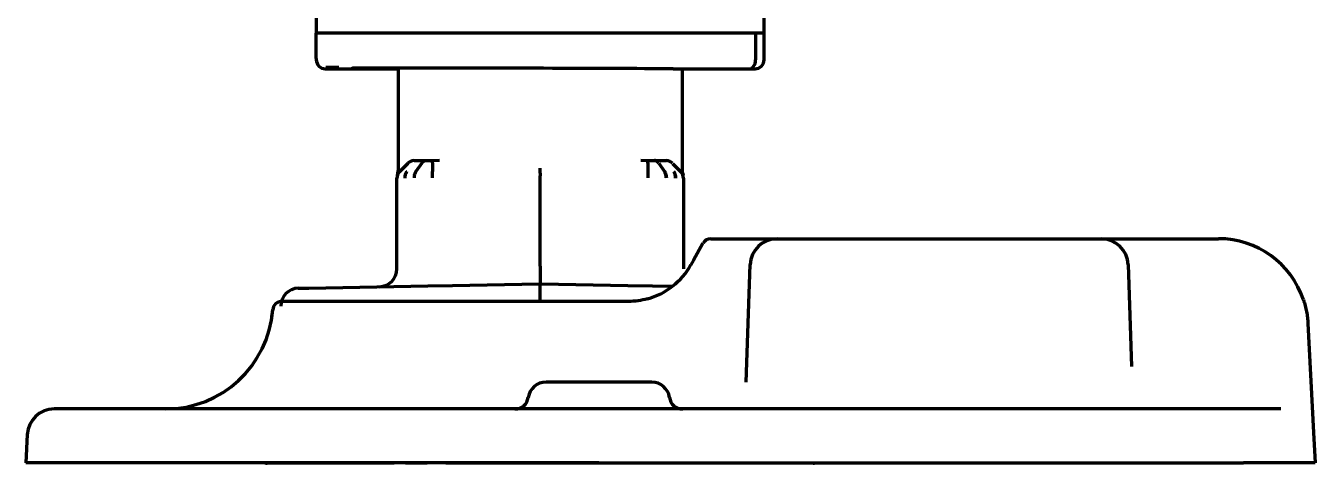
# Model space of a CAD drawing. Header units: inches. Extents: x -2898 to 7248, y 606 to 5598.
# Drawn here: x 5320.2 to 5464.2, y 2233.3 to 2282.1 of the extents above; entities that cross this region are included whole.
import ezdxf

# ---------------------------------------------------------------- set-up
doc = ezdxf.new("R2010")
doc.units = ezdxf.units.IN

msp = doc.modelspace()

# ---------------------------------------------------------------- linework, layer by layer
at = {"linetype": 'Continuous', "lineweight": 70}
for p, q in [((5352.69, 2361.74), (5352.69, 2281.29)), ((5402.69, 2281.29), (5402.69, 2361.74)), ((5352.69, 2278.44), (5352.69, 2281.29)), ((5354.49, 2281.29), (5352.69, 2281.29)), ((5400.89, 2281.29), (5354.49, 2281.29)), ((5402.69, 2281.29), (5400.89, 2281.29)), ((5401.74, 2281.29), (5401.74, 2278.29)), ((5401.74, 2281.29), (5401.74, 2278.29)), ((5402.69, 2278.3), (5402.69, 2281.29)), ((5352.69, 2278.44), (5352.69, 2278.3)), ((5354.13, 2277.29), (5354.36, 2277.29)), ((5354.13, 2277.29), (5354.36, 2277.29)), ((5354.36, 2277.29), (5361.82, 2277.29)), ((5354.36, 2277.29), (5361.82, 2277.29)), ((5361.82, 2277.38), (5361.82, 2265.6)), ((5392.54, 2277.29), (5401.03, 2277.29)), ((5392.54, 2277.29), (5401.03, 2277.29)), ((5393.57, 2265.6), (5393.57, 2277.29)), ((5401.03, 2277.29), (5401.26, 2277.29)), ((5401.03, 2277.29), (5401.26, 2277.29)), ((5362.91, 2266.75), (5361.98, 2265.81)), ((5363.6, 2267.05), (5363.91, 2267.05)), ((5364.46, 2266.77), (5363.81, 2265.83)), ((5363.91, 2267.05), (5364.95, 2267.07)), ((5365.67, 2266.79), (5365.67, 2265.85)), ((5365.68, 2267.08), (5366.44, 2267.1)), ((5388.94, 2267.1), (5389.71, 2267.08)), ((5389.71, 2266.79), (5389.71, 2265.85)), ((5390.44, 2267.07), (5391.47, 2267.05)), ((5390.93, 2266.77), (5391.58, 2265.83)), ((5391.47, 2267.05), (5391.78, 2267.05)), ((5392.48, 2266.75), (5393.41, 2265.81)), ((5377.69, 2255.29), (5377.69, 2265.35)), ((5391.58, 2265.83), (5391.58, 2265.83)), ((5361.69, 2254.98), (5361.69, 2265.1)), ((5393.69, 2265.1), (5393.69, 2254.98)), ((5396.75, 2258.34), (5398.15, 2258.34)), ((5398.15, 2258.34), (5404.14, 2258.34)), ((5404.14, 2258.34), (5409.64, 2258.34)), ((5409.64, 2258.34), (5434.85, 2258.34)), ((5434.85, 2258.34), (5440.35, 2258.34)), ((5440.35, 2258.34), (5448.56, 2258.34)), ((5448.56, 2258.34), (5453.44, 2258.34)), ((5395.87, 2257.83), (5394.81, 2255.94)), ((5394.81, 2255.94), (5394.53, 2255.44)), ((5400.68, 2242.34), (5401.14, 2255.45)), ((5443.34, 2255.45), (5443.74, 2244.08)), ((5350.67, 2252.82), (5351.84, 2252.84)), ((5351.84, 2252.84), (5365.14, 2253.07)), ((5365.14, 2253.07), (5367.9, 2253.12)), ((5367.9, 2253.12), (5377.59, 2253.29)), ((5377.59, 2253.29), (5377.69, 2253.29)), ((5377.69, 2253.29), (5377.8, 2253.29)), ((5377.8, 2253.29), (5387.49, 2253.12)), ((5387.49, 2253.12), (5390.25, 2253.07)), ((5390.25, 2253.07), (5392.47, 2253.04)), ((5384.24, 2251.34), (5348.82, 2251.34)), ((5387.55, 2251.34), (5384.24, 2251.34)), ((5347.71, 2249.54), (5347.71, 2249.79)), ((5347.71, 2249.43), (5347.71, 2249.54)), ((5463.43, 2248.87), (5464.07, 2236.72)), ((5390.15, 2242.34), (5378.34, 2242.34)), ((5384.24, 2239.34), (5323.41, 2239.34)), ((5456.09, 2239.34), (5384.24, 2239.34)), ((5460.41, 2239.34), (5456.09, 2239.34)), ((5320.41, 2236.5), (5320.24, 2233.34)), ((5464.07, 2236.72), (5464.24, 2233.34)), ((5384.24, 2233.34), (5320.24, 2233.34)), ((5361.39, 2233.29), (5347.19, 2233.29)), ((5365.06, 2233.29), (5362.66, 2233.29)), ((5384.2, 2233.29), (5367.15, 2233.29)), ((5384.24, 2233.34), (5456.25, 2233.34)), ((5408.19, 2233.29), (5386.27, 2233.29)), ((5464.24, 2233.34), (5456.25, 2233.34))]:
    msp.add_line(p, q, dxfattribs=at)
for centre, radius, start, end in [((5363.62, 2266.05), 1, 91, 135.5), ((5362.69, 2265.1), 1, 135.5, 180), ((5359.82, 2265.96), 2, 344.3099, 0.04), ((5392.69, 2265.1), 1, 0, 44.5), ((5395.57, 2265.96), 2, 187.3277, 195.6901), ((5396.75, 2257.34), 1, 90, 150.78), ((5404.14, 2255.34), 3, 90, 178), ((5440.35, 2255.34), 3, 2, 90), ((5453.44, 2248.34), 10, 18.4467, 90), ((5387.55, 2259.34), 8, 285.3157, 330.78), ((5359.69, 2254.98), 2, 271, 0), ((5350.71, 2250.82), 2, 91, 180), ((5348.82, 2250.34), 1, 92.6385, 175.5883), ((5335.86, 2251.34), 12, 270, 355.5883), ((5348.21, 2249.79), 0.5, 145.883, 180), ((5378.34, 2240.34), 2, 90, 171.7868), ((5390.15, 2240.34), 2, 8.2132, 90), ((5323.41, 2236.34), 3, 90, 177), ((5374.87, 2240.84), 1.5, 270, 351.7868), ((5393.61, 2240.84), 1.5, 188.2132, 270), ((5347.19, 2233.79), 0.5, 244.1573, 270), ((5408.19, 2233.79), 0.5, 270, 295.8427)]:
    msp.add_arc(centre, radius, start, end, dxfattribs=at)
for centre, major_axis, ratio, start_param, end_param in [((5353.69, 2278.3), (1, 0), 0.999995, 3.141593, 4.709304), ((5401.03, 2278.29), (0, 1), 0.707107, 3.141593, 4.712389), ((5401.03, 2278.29), (0, 1), 0.707107, 3.141593, 4.712389), ((5401.69, 2278.3), (1, 0), 0.999995, 4.715474, 6.283185), ((5355.19, 2277.29), (-1.5, 0), 0.003085, 0.00001, 0.785408), ((5355.19, 2277.43), (-1.5, 0), 0.003085, 4.712399, 5.977528), ((5377.69, 2277.29), (-21, 0.06), 0.003085, 3.927, 6.996876), ((5400.2, 2277.29), (1.5, 0), 0.003085, 5.497778, 6.283176), ((5389.69, 2266.08), (-0.017, -1), 0.01745, 2.356346, 3.141594), ((5391.77, 2266.05), (0, 1), 1, 5.48906, 6.265732), ((5363.28, 2265.11), (0.01, -1), 0.707088, 3.925849, 4.70425), ((5391.07, 2265.13), (-0.017, -1), 0.707053, 1.583129, 2.362365), ((5392.11, 2265.11), (-0.01, -1), 0.707088, 1.578072, 2.357338)]:
    msp.add_ellipse(centre, major_axis=major_axis, ratio=ratio, start_param=start_param, end_param=end_param, dxfattribs=at)
for points, knots in [([(5364.46, 2266.77), (5364.49, 2266.82), (5364.52, 2266.86), (5364.58, 2266.92), (5364.6, 2266.93), (5364.63, 2266.96), (5364.64, 2266.96), (5364.66, 2266.98), (5364.67, 2266.99), (5364.72, 2267.02), (5364.77, 2267.04), (5364.82, 2267.05), (5364.84, 2267.06), (5364.85, 2267.06), (5364.86, 2267.06), (5364.86, 2267.06), (5364.87, 2267.06), (5364.87, 2267.06), (5364.9, 2267.07), (5364.93, 2267.07), (5364.95, 2267.07)], [0, 0, 0, 0, 0.25, 0.25, 0.375, 0.375, 0.4375, 0.4375, 0.5, 0.5, 0.75, 0.75, 0.8125, 0.828125, 0.828125, 0.84375, 0.84375, 0.875, 0.875, 1, 1, 1, 1]), ([(5364.95, 2267.07), (5365, 2267.07), (5365.05, 2267.07), (5365.13, 2267.07), (5365.16, 2267.07), (5365.21, 2267.08), (5365.22, 2267.08), (5365.25, 2267.08), (5365.27, 2267.08), (5365.35, 2267.08), (5365.41, 2267.08), (5365.51, 2267.08), (5365.54, 2267.08), (5365.61, 2267.08), (5365.65, 2267.08), (5365.68, 2267.08)], [0, 0, 0, 0, 0.25, 0.25, 0.375, 0.375, 0.4375, 0.4375, 0.5, 0.5, 0.75, 0.75, 0.875, 0.875, 1, 1, 1, 1]), ([(5365.67, 2266.79), (5365.67, 2266.84), (5365.67, 2266.92), (5365.68, 2266.98), (5365.68, 2267.03), (5365.68, 2267.05), (5365.68, 2267.07), (5365.68, 2267.07), (5365.68, 2267.08), (5365.68, 2267.08), (5365.68, 2267.08), (5365.68, 2267.08), (5365.68, 2267.08), (5365.68, 2267.08)], [0, 0, 0, 0, 0.25, 0.5, 0.5, 0.75, 0.75, 0.8125, 0.84375, 0.84375, 0.875, 0.875, 1, 1, 1, 1]), ([(5389.71, 2267.08), (5389.72, 2267.08), (5389.74, 2267.08), (5389.77, 2267.08), (5389.82, 2267.08), (5389.91, 2267.08), (5389.97, 2267.08), (5390.02, 2267.08), (5390.04, 2267.08), (5390.07, 2267.08), (5390.09, 2267.08), (5390.17, 2267.08), (5390.23, 2267.07), (5390.31, 2267.07), (5390.34, 2267.07), (5390.39, 2267.07), (5390.42, 2267.07), (5390.44, 2267.07)], [0, 0, 0, 0, 0.0625, 0.0625, 0.125, 0.25, 0.375, 0.375, 0.4375, 0.4375, 0.5, 0.5, 0.75, 0.75, 0.875, 0.875, 1, 1, 1, 1]), ([(5390.93, 2266.77), (5390.9, 2266.82), (5390.86, 2266.86), (5390.82, 2266.91), (5390.81, 2266.92), (5390.79, 2266.93), (5390.78, 2266.94), (5390.75, 2266.97), (5390.73, 2266.98), (5390.66, 2267.02), (5390.62, 2267.04), (5390.56, 2267.05), (5390.55, 2267.06), (5390.54, 2267.06), (5390.53, 2267.06), (5390.53, 2267.06), (5390.52, 2267.06), (5390.51, 2267.06), (5390.48, 2267.07), (5390.46, 2267.07), (5390.44, 2267.07)], [0, 0, 0, 0, 0.25, 0.25, 0.3125, 0.3125, 0.375, 0.375, 0.5, 0.5, 0.75, 0.75, 0.8125, 0.828125, 0.828125, 0.84375, 0.84375, 0.875, 0.875, 1, 1, 1, 1]), ([(5361.82, 2265.96), (5361.82, 2265.89), (5361.81, 2265.75), (5361.79, 2265.59), (5361.76, 2265.49), (5361.75, 2265.45), (5361.75, 2265.44), (5361.75, 2265.43), (5361.75, 2265.42), (5361.74, 2265.42), (5361.74, 2265.41), (5361.74, 2265.41), (5361.74, 2265.41)], [0, 0, 0, 0, 0.234616, 0.429607, 0.536879, 0.560137, 0.572426, 0.583684, 0.600883, 0.637115, 0.75169, 1, 1, 1, 1]), ([(5362.78, 2265.82), (5362.77, 2265.81), (5362.76, 2265.8), (5362.75, 2265.77), (5362.74, 2265.76), (5362.72, 2265.72), (5362.7, 2265.69), (5362.67, 2265.61), (5362.64, 2265.56), (5362.62, 2265.46), (5362.61, 2265.43), (5362.6, 2265.37), (5362.59, 2265.34), (5362.58, 2265.27), (5362.58, 2265.23), (5362.58, 2265.19), (5362.58, 2265.18), (5362.58, 2265.17), (5362.57, 2265.15), (5362.57, 2265.13), (5362.57, 2265.11)], [0, 0, 0, 0, 0.0625, 0.0625, 0.125, 0.125, 0.25, 0.25, 0.5, 0.5, 0.625, 0.625, 0.75, 0.75, 0.875, 0.90625, 0.921875, 0.921875, 0.9375, 1, 1, 1, 1]), ([(5363.81, 2265.83), (5363.79, 2265.81), (5363.77, 2265.77), (5363.75, 2265.73), (5363.74, 2265.72), (5363.74, 2265.72), (5363.74, 2265.71), (5363.74, 2265.71), (5363.73, 2265.7), (5363.72, 2265.69), (5363.69, 2265.62), (5363.67, 2265.56), (5363.64, 2265.44), (5363.63, 2265.38), (5363.61, 2265.26), (5363.61, 2265.19), (5363.61, 2265.13)], [0, 0, 0, 0, 0.125, 0.1875, 0.195313, 0.195313, 0.203125, 0.203125, 0.21875, 0.25, 0.25, 0.5, 0.5, 0.75, 0.75, 1, 1, 1, 1]), ([(5365.68, 2265.14), (5365.68, 2265.21), (5365.68, 2265.27), (5365.68, 2265.4), (5365.68, 2265.46), (5365.68, 2265.55), (5365.67, 2265.59), (5365.67, 2265.63), (5365.67, 2265.64), (5365.67, 2265.64), (5365.67, 2265.64), (5365.67, 2265.65), (5365.67, 2265.65), (5365.67, 2265.67), (5365.67, 2265.69), (5365.67, 2265.76), (5365.67, 2265.8), (5365.67, 2265.85)], [0, 0, 0, 0, 0.25, 0.25, 0.5, 0.5, 0.625, 0.65625, 0.660156, 0.660156, 0.664063, 0.664063, 0.671875, 0.6875, 0.75, 0.75, 1, 1, 1, 1]), ([(5377.69, 2265.64), (5377.69, 2265.73), (5377.69, 2265.83), (5377.69, 2265.97), (5377.69, 2266.04), (5377.69, 2266.13), (5377.69, 2266.16), (5377.69, 2266.18), (5377.69, 2266.19), (5377.69, 2266.2), (5377.69, 2266.21), (5377.69, 2266.21)], [0, 0, 0, 0, 0.5, 0.5, 0.75, 0.875, 0.9375, 0.9375, 0.96875, 0.96875, 1, 1, 1, 1]), ([(5377.69, 2265.64), (5377.69, 2265.64), (5377.69, 2265.64), (5377.69, 2265.62), (5377.69, 2265.57), (5377.69, 2265.5), (5377.69, 2265.43), (5377.69, 2265.38), (5377.69, 2265.35)], [0, 0, 0, 0, 0.000031, 0.000031, 0.250024, 0.500016, 0.750008, 1, 1, 1, 1]), ([(5389.71, 2265.85), (5389.71, 2265.8), (5389.71, 2265.75), (5389.71, 2265.64), (5389.71, 2265.59), (5389.71, 2265.47), (5389.71, 2265.4), (5389.71, 2265.27), (5389.71, 2265.21), (5389.71, 2265.14)], [0, 0, 0, 0, 0.25, 0.25, 0.5, 0.5, 0.75, 0.75, 1, 1, 1, 1]), ([(5392.61, 2265.81), (5392.61, 2265.81), (5392.61, 2265.81), (5392.63, 2265.79), (5392.66, 2265.74), (5392.7, 2265.66), (5392.73, 2265.58), (5392.76, 2265.49), (5392.79, 2265.4), (5392.8, 2265.3), (5392.81, 2265.21), (5392.81, 2265.14), (5392.81, 2265.11)], [0, 0, 0, 0, 0.00004, 0.00004, 0.125035, 0.25003, 0.375025, 0.50002, 0.625015, 0.75001, 0.875005, 1, 1, 1, 1]), ([(5393.65, 2265.41), (5393.65, 2265.41), (5393.65, 2265.41), (5393.64, 2265.42), (5393.64, 2265.43), (5393.64, 2265.44), (5393.64, 2265.44), (5393.64, 2265.44)], [0, 0, 0, 0, 0.555109, 0.898472, 0.948951, 0.984417, 1, 1, 1, 1]), ([(5377.69, 2255.29), (5377.69, 2255.24), (5377.69, 2255.13), (5377.69, 2254.96), (5377.69, 2254.8), (5377.69, 2254.64), (5377.69, 2254.49), (5377.69, 2254.34), (5377.69, 2254.2), (5377.69, 2254.06), (5377.69, 2253.94), (5377.69, 2253.82), (5377.69, 2253.71), (5377.69, 2253.62), (5377.69, 2253.53), (5377.69, 2253.46), (5377.69, 2253.4), (5377.69, 2253.35), (5377.69, 2253.32), (5377.69, 2253.3), (5377.69, 2253.29), (5377.69, 2253.29)], [0, 0, 0, 0, 0.052794, 0.105589, 0.158383, 0.211178, 0.263972, 0.316766, 0.369561, 0.422355, 0.47515, 0.527944, 0.580739, 0.633533, 0.686327, 0.739122, 0.791916, 0.844711, 0.897505, 0.950299, 1, 1, 1, 1]), ([(5377.69, 2251.29), (5377.69, 2251.31), (5377.69, 2251.33), (5377.69, 2251.36), (5377.69, 2251.37), (5377.69, 2251.42), (5377.69, 2251.46), (5377.69, 2251.55), (5377.69, 2251.68), (5377.69, 2251.81), (5377.69, 2251.9), (5377.69, 2251.93), (5377.69, 2252), (5377.69, 2252.03), (5377.69, 2252.18), (5377.69, 2252.29), (5377.69, 2252.46), (5377.69, 2252.51), (5377.69, 2252.59), (5377.69, 2252.61), (5377.69, 2252.66), (5377.69, 2252.68), (5377.69, 2252.8), (5377.69, 2252.88), (5377.69, 2252.97), (5377.69, 2252.99), (5377.69, 2253.02), (5377.69, 2253.02), (5377.69, 2253.04), (5377.69, 2253.08), (5377.69, 2253.12), (5377.69, 2253.19), (5377.69, 2253.23), (5377.69, 2253.26), (5377.69, 2253.27), (5377.69, 2253.28), (5377.69, 2253.28), (5377.69, 2253.29), (5377.69, 2253.29), (5377.69, 2253.29)], [0, 0, 0, 0, 0.015666, 0.015666, 0.031332, 0.031332, 0.062663, 0.062663, 0.125326, 0.187989, 0.187989, 0.219321, 0.219321, 0.250653, 0.250653, 0.375979, 0.375979, 0.438642, 0.438642, 0.469974, 0.469974, 0.501305, 0.501305, 0.626631, 0.626631, 0.657963, 0.657963, 0.673629, 0.673629, 0.689295, 0.751958, 0.751958, 0.877284, 0.877284, 0.908616, 0.908616, 0.939947, 0.939947, 1, 1, 1, 1]), ([(5389.67, 2251.63), (5389.32, 2251.53), (5388.97, 2251.46), (5388.27, 2251.37), (5387.91, 2251.34), (5387.55, 2251.34)], [0, 0, 0, 0, 0.5, 0.5, 1, 1, 1, 1])]:
    msp.add_open_spline(points, degree=3, knots=knots, dxfattribs=at)
for points, degree in [([(5361.74, 2265.42), (5361.72, 2265.37), (5361.76, 2265.45)], 2), ([(5391.58, 2265.83), (5391.6, 2265.81), (5391.63, 2265.76), (5391.67, 2265.68), (5391.7, 2265.6), (5391.73, 2265.51), (5391.75, 2265.42), (5391.77, 2265.32), (5391.78, 2265.23), (5391.78, 2265.16), (5391.78, 2265.13)], 3), ([(5393.65, 2265.4), (5393.65, 2265.4), (5393.65, 2265.39)], 2), ([(5462.93, 2251.51), (5463, 2251.29), (5463.13, 2250.86), (5463.28, 2250.2), (5463.38, 2249.54), (5463.42, 2249.09), (5463.43, 2248.87)], 3)]:
    msp.add_open_spline(points, degree=degree, dxfattribs=at)

doc.saveas('drawing.dxf')
